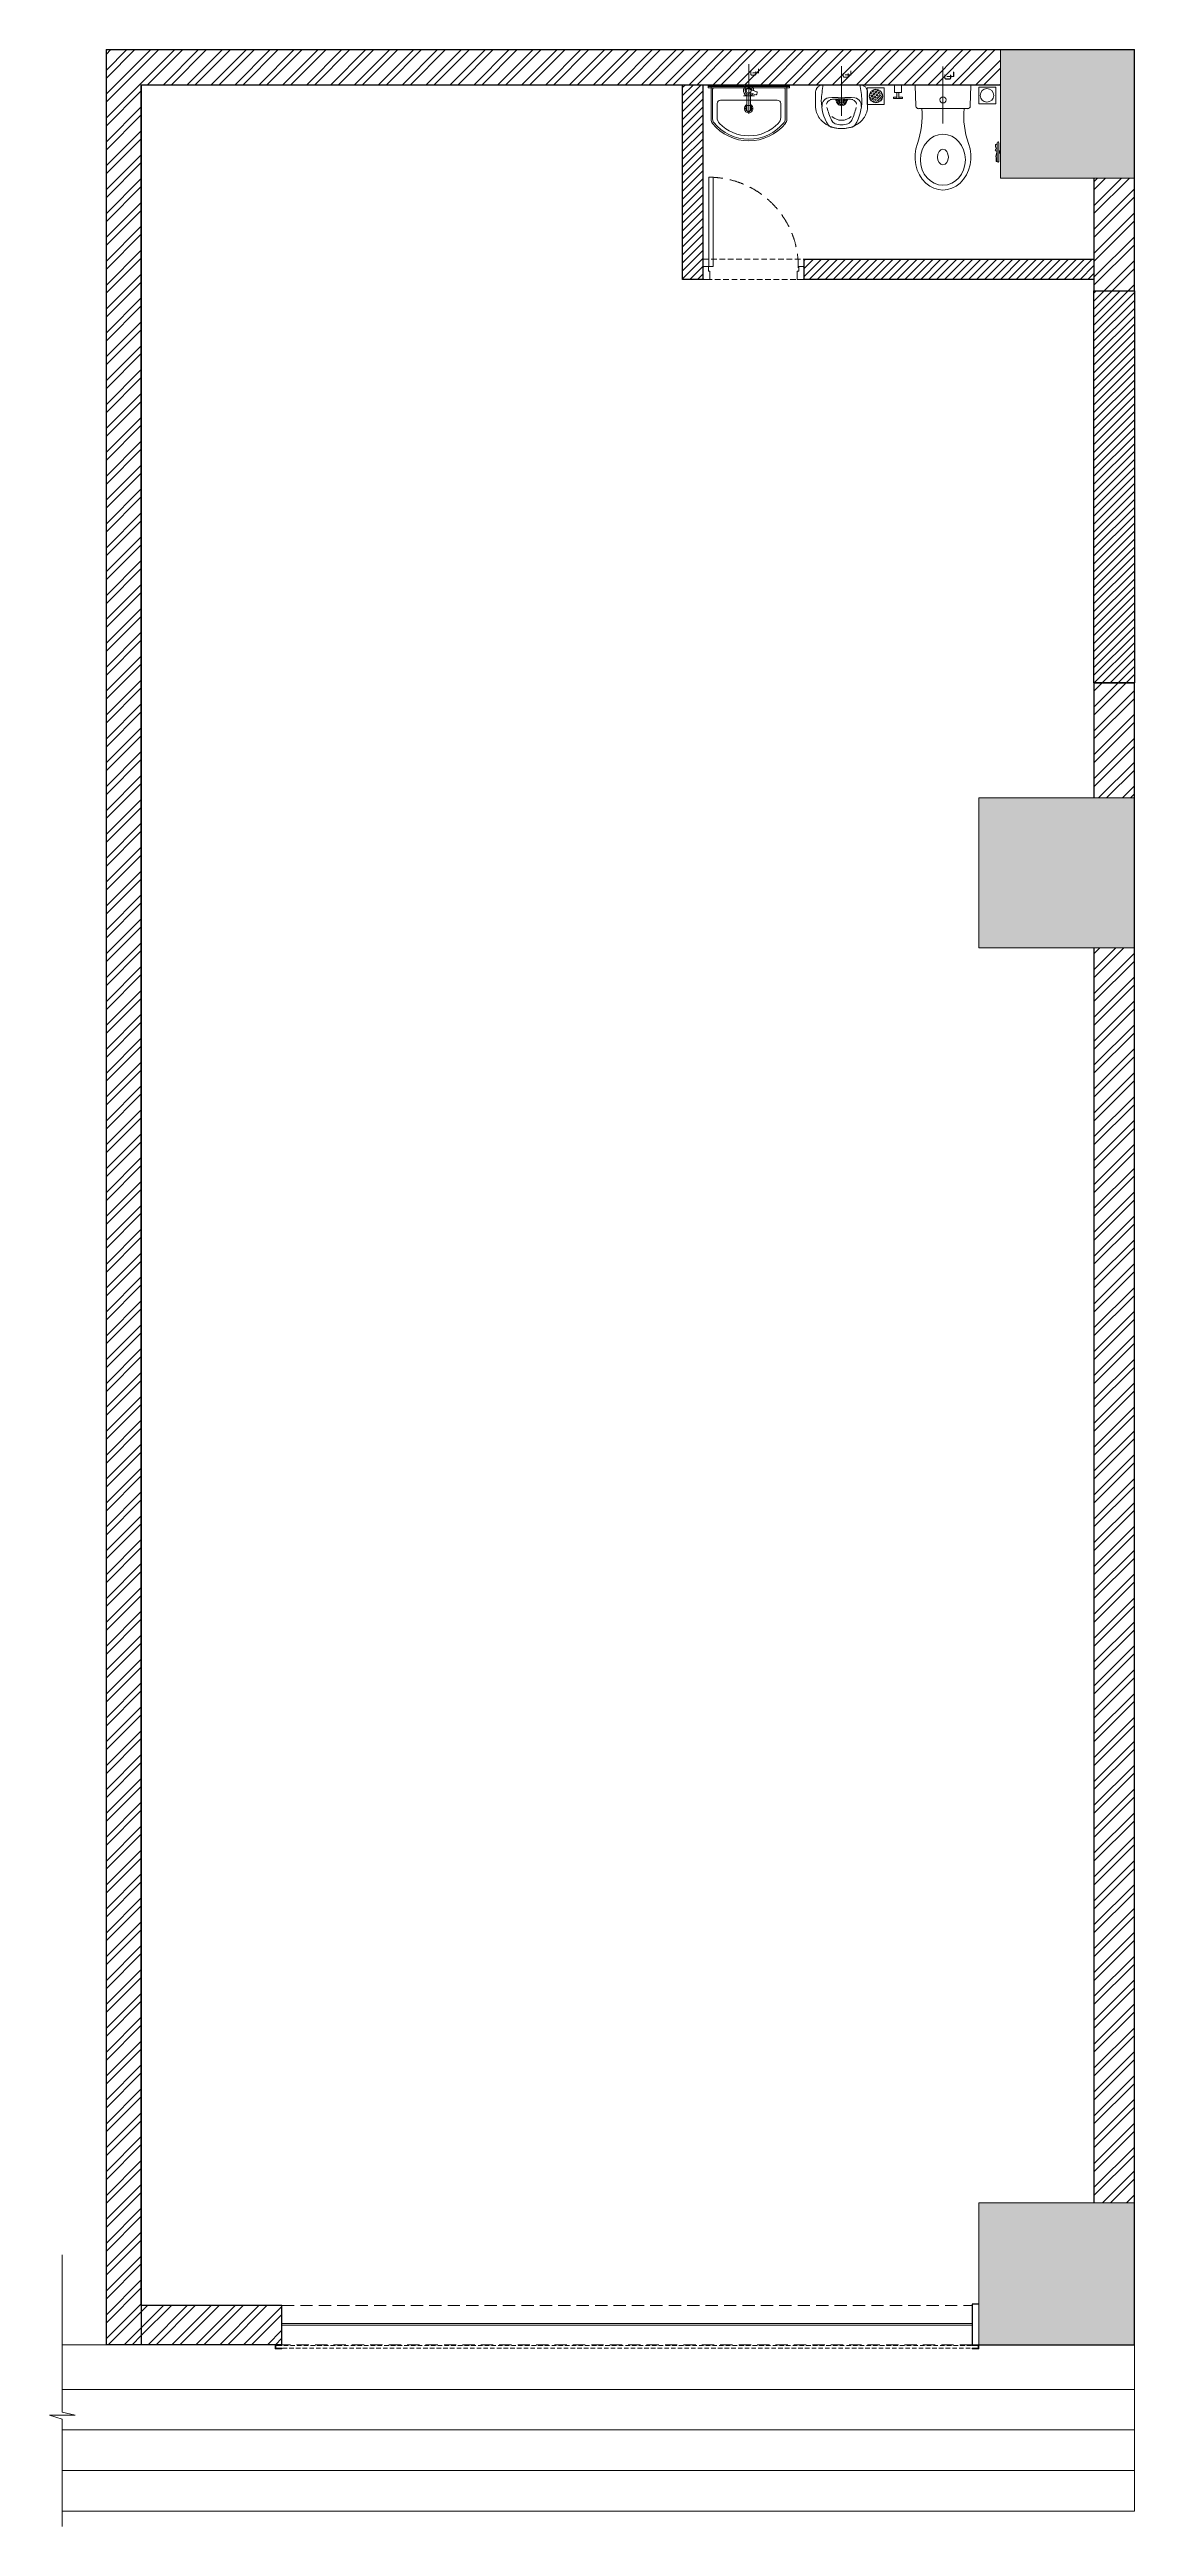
# Model space of a CAD drawing. Header units: feet. Extents: x -7717 to 300, y -11069 to 7249.
import ezdxf

# ---------------------------------------------------------------- set-up
doc = ezdxf.new("R2010")
doc.units = ezdxf.units.FT
doc.header["$LTSCALE"] = 33
doc.header["$MEASUREMENT"] = 0
for name, pattern in [('a_p6_plan_L18$0$HIDDEN', [0.375, 0.25, -0.125]), ('CENTER', [2, 1.25, -0.25, 0.25, -0.25]), ('DOT2', [0.125, 0, -0.125]), ('HIDDEN', [9.525, 6.35, -3.175]), ('HIDDEN2', [4.7625, 3.175, -1.5875]), ('HIDDENX2', [0.75, 0.5, -0.25])]:
    doc.linetypes.add(name, pattern=pattern)
for name, color, linetype, lineweight in [('A-COL', 243, 'Continuous', 9), ('A-Glazing', 4, 'Continuous', 20), ('A-shutter', 8, 'Continuous', 18), ('A-STAIR', 6, 'Continuous', 5), ('beam', 90, 'Continuous', 9), ('centerline-toilets', 2, 'CENTER', 13), ('column hatch', 5, 'Continuous', 0), ('Door', 2, 'Continuous', 13), ('ele', 252, 'Continuous', 13), ('Fhitting', 152, 'Continuous', 30), ('LENS-CURTAIN', 5, 'a_p6_plan_L18$0$HIDDEN', 9), ('LENS-DOOR', 34, 'Continuous', 20), ('LN-HATCH', 251, 'Continuous', 0), ('Mirror', 150, 'Continuous', 20), ('Panelling', 65, 'Continuous', 18), ('PARTITION', 22, 'Continuous', 30), ('rolling shutter', 1, 'Continuous', 5), ('Toilet', 5, 'Continuous', 9)]:
    doc.layers.add(name, color=color, linetype=linetype, lineweight=lineweight)
doc.layers.add('A-WALL', color=1, linetype='Continuous')
doc.styles.get("Standard").update_dxf_attribs({"font": 'GILC____.TTF'})
pattern_1 = [(225, (-5671128.17, 5283395.96), (88.2999593, -88.2999593), []), (225, (-5671187.04, 5283395.96), (88.2999593, -88.2999593), [])]

# ---------------------------------------------------------------- blocks, each defined once
blk = doc.blocks.new('*U9')
at = {"layer": 'A-shutter', "color": 5, "ltscale": 10}
for points in [[(41038450, -1561539), (41038450, -1561544), (41038405, -1561544), (41038405, -1561564), (41038450, -1561564), (41038450, -1561569), (41038400, -1561569), (41038400, -1561539)], [(41043550, -1561539), (41043550, -1561544), (41043595, -1561544), (41043595, -1561564), (41043550, -1561564), (41043550, -1561569), (41043600, -1561569), (41043600, -1561539)]]:
    blk.add_lwpolyline(points, close=True, dxfattribs=at)
at = {"layer": 'A-shutter', "color": 5, "linetype": 'HIDDENX2', "ltscale": 2}
blk.add_lwpolyline([(41038405, -1561544), (41038405, -1561564), (41043595, -1561564), (41043595, -1561544)], close=True, dxfattribs=at)
blk = doc.blocks.new('*U8')
at = {"layer": 'LENS-DOOR'}
for p, q in [((547492, 1778574), (547492, 1779235)), ((547523, 1779235), (547492, 1779235)), ((547523, 1779235), (547523, 1778574)), ((547447, 1778569), (547452, 1778569)), ((547447, 1778484), (547447, 1778569)), ((547452, 1778574), (547489, 1778574)), ((547452, 1778569), (547452, 1778574)), ((547489, 1778540), (547489, 1778574)), ((547489, 1778540), (547499, 1778540)), ((547523, 1778574), (547492, 1778574)), ((547499, 1778479), (547499, 1778540)), ((548145, 1778479), (548145, 1778540)), ((548156, 1778540), (548145, 1778540)), ((548192, 1778574), (548156, 1778574)), ((548156, 1778540), (548156, 1778574)), ((548192, 1778569), (548192, 1778574)), ((548197, 1778569), (548192, 1778569)), ((548197, 1778484), (548197, 1778569)), ((547447, 1778484), (547452, 1778484)), ((547452, 1778479), (547452, 1778484)), ((547452, 1778479), (547499, 1778479)), ((548192, 1778479), (548145, 1778479)), ((548192, 1778479), (548192, 1778484)), ((548197, 1778484), (548192, 1778484))]:
    blk.add_line(p, q, dxfattribs=at)
at = {"layer": 'LENS-DOOR', "color": 7, "linetype": 'HIDDEN2', "extrusion": (0, 0, -1)}
blk.add_ellipse((547492, 1778574), major_axis=(661, 0), ratio=1, start_param=-1.570791, end_param=0.051209, dxfattribs=at)
blk = doc.blocks.new('Wash Basin')
at = {"layer": 'PARTITION', "lineweight": 9}
h = blk.add_hatch(dxfattribs=at)
h.set_pattern_fill('ANSI38', color=256, scale=70, angle=990, style=0, double=1)
h.set_pattern_definition([(315, (-64.7135, -33.325), (6.18718, 6.18718), []), (45, (-64.7135, -33.325), (6.18718, 18.56155), [21.875, -13.125])])
h.paths.add_polyline_path([(300, -22), (-300, -22), (-300, -34), (300, -34)])
at = {"layer": 'centerline-toilets', "linetype": 'HIDDEN', "ltscale": 10}
blk.add_line((0, -238), (0, 130), dxfattribs=at)
at = {"layer": 'Mirror', "ltscale": 0.5}
blk.add_lwpolyline([(-300, -34), (-300, -46), (300, -46), (300, -34)], close=True, dxfattribs=at)
at = {"layer": 'Panelling', "lineweight": 9}
blk.add_lwpolyline([(-300, -22), (-300, -34), (300, -34), (300, -22)], close=True, dxfattribs=at)
at = {"layer": 'Toilet', "ltscale": 100}
for p, q in [((-280, -32), (-280, -278)), ((-270, -22), (270, -22)), ((-268, -55), (-268, -278)), ((-258, -45), (258, -45)), ((-15, -89), (-15, -208)), ((11, -208), (11, -89)), ((268, -55), (268, -278)), ((280, -32), (280, -278))]:
    blk.add_line(p, q, dxfattribs=at)
blk.add_lwpolyline([(-235, -264, 0.191896), (-217, -309, 0.420236), (217, -309, 0.191896), (235, -264), (235, -161, 0.414214), (210, -136), (-210, -136, 0.414214), (-235, -161)], format="xyb", close=True, dxfattribs=at)
blk.add_lwpolyline([(41, -103), (-41, -103)], dxfattribs=at)
blk.add_lwpolyline([(23, -62), (58, -74, -0.414214), (61, -81), (58, -93, -0.414214), (50, -96), (16, -85)], format="xyb", dxfattribs=at)
for centre, radius in [((-2, -197), 22.5), ((-2, -67), 17.5)]:
    blk.add_circle(centre, radius, dxfattribs=at)
for centre, radius, start, end in [((-270, -32), 10, 90, 180), ((-258, -55), 10, 90, 180), ((-2, -197), 32.1, 113.0898, 66.246), ((-2, -197), 20.5, 128.0403, 237.2899), ((-2, -197), 20.5, 304.4733, 50.7332), ((258, -55), 10, 0, 90), ((270, -32), 10, 0, 90), ((-230, -278), 50, 180, 218.4461), ((0, -89), 348, 219.2826, 320.7174), ((-230, -278), 38, 180, 218.4461), ((0, -89), 336, 219.313, 320.687), ((230, -278), 38, 321.5539, 0), ((230, -278), 50, 321.5539, 0)]:
    blk.add_arc(centre, radius, start, end, dxfattribs=at)
for centre, major_axis, start_param, end_param in [((-2, -67), (0, 38.3), 4.720493, 9.081982), ((-2, -67), (-0.2, -25.6), 1.769108, 7.074098), ((-2, -67), (0, 38.3), 3.484555, 4.083576), ((-2, -208), (-9.04, 9.04), 0.785398, 3.926991)]:
    blk.add_ellipse(centre, major_axis=major_axis, ratio=1, start_param=start_param, end_param=end_param, dxfattribs=at)
at = {"layer": 'centerline-toilets', "linetype": 'DOT2', "insert": (33, 62), "char_height": 75, "width": 495.83, "attachment_point": 5, "rotation": 90}
blk.add_mtext('{\\fISOCPEUR|b0|i0|c0|p34;℄}', dxfattribs=at)
blk = doc.blocks.new('DLF-RSP-AR-CD-DWG-4DT-3113$0$X-TYPICAL TOILET UPPER FLOORS - 02$0$urinals')
at = {"layer": 'Toilet'}
for p, q in [((0, -16), (0, 8)), ((-46, -115), (46, -115)), ((0, -105), (0, -161))]:
    blk.add_line(p, q, dxfattribs=at)
blk.add_lwpolyline([(135, 0), (-135, 0, 0.036949), (-150, -116, 0.138094), (-100, -297, 0.221721), (-52, -318, 0.062656), (0, -325, 0.062656), (52, -318, 0.221721), (100, -297, 0.138094), (150, -116, 0.036949)], format="xyb", close=True, dxfattribs=at)
for centre, radius, start, end in [((-91, -153), 53.8, 148.4868, 188.6401), ((-94, -145), 47.1, 93.3708, 154.4824), ((-71, -150), 40.2, 106.7016, 169.725), ((414, -38), 538, 193.994, 204.5632), ((3, -1238), 1145, 90.1625, 95.0265), ((-51, -225), 119, 89.5454, 105.8857), ((0, -996), 891, 89.9918, 93.182), ((0, -115), 40, 167.428, 12.572), ((0, -115), 33, 164.1814, 15.8186), ((0, -115), 32, 163.6049, 16.3951), ((0, -115), 22.6, 155.6653, 24.3347), ((0, -115), 14.7, 139.9109, 40.0891), ((-3, -1238), 1145, 84.9735, 89.8375), ((0, -996), 891, 86.818, 90.0082), ((51, -225), 119, 74.1143, 90.4546), ((-414, -38), 538, 335.4368, 346.006), ((71, -150), 40.2, 10.275, 73.2984), ((94, -145), 47.1, 25.5176, 86.6292), ((91, -153), 53.8, 351.3599, 31.5132), ((-30, -241), 50, 204.5632, 250.4606), ((-2, -165), 97.6, 225, 270.9552), ((-2, -161), 135, 250.4606, 270.6492), ((2, -165), 97.6, 269.0448, 315), ((2, -161), 135, 269.3508, 289.5394), ((30, -241), 50, 289.5394, 335.4368)]:
    blk.add_arc(centre, radius, start, end, dxfattribs=at)
blk.add_open_spline([(135, 0), (105, 0), (76, 0), (-13, 0), (-73, 0), (-133, 0), (-133, 0), (-134, 0), (-134, 0), (-135, 0), (-135, 0), (-135, 0), (-135, 0), (-135, 0), (-135, 0), (-135, 0), (-135, 0), (-135, 0), (-135, 0), (-135, 0), (-135, 0), (-135, 0), (-135, 0), (-136, 0), (-136, 0), (-136, 0), (-137, 0), (-138, 0), (-138, 0), (-141, 0), (-142, 0), (-146, -1), (-149, -2), (-155, -3), (-158, -5), (-163, -7), (-166, -9), (-171, -13), (-173, -15), (-178, -19), (-180, -22), (-184, -27), (-185, -29), (-188, -35), (-189, -38), (-191, -43), (-191, -46), (-192, -50), (-192, -51), (-192, -52), (-192, -54), (-193, -56), (-193, -56), (-193, -57), (-193, -57), (-193, -57), (-193, -57), (-193, -57), (-193, -57), (-193, -57), (-193, -57), (-193, -58), (-193, -58), (-193, -58), (-193, -58), (-193, -58), (-193, -58), (-193, -58), (-193, -59), (-193, -59), (-193, -60), (-193, -61), (-193, -62), (-193, -65), (-193, -66), (-193, -72), (-193, -75), (-193, -86), (-193, -93), (-193, -114), (-193, -128), (-193, -146), (-193, -145), (-193, -149), (-193, -150), (-193, -154), (-193, -156), (-193, -159), (-193, -159), (-193, -159), (-193, -159), (-193, -160), (-193, -160), (-193, -160), (-193, -160), (-193, -160), (-193, -160), (-193, -160), (-193, -160), (-193, -160), (-193, -160), (-193, -160), (-193, -161), (-193, -161), (-193, -161), (-193, -162), (-193, -162), (-192, -164), (-192, -165), (-192, -168), (-192, -170), (-192, -176), (-191, -180), (-189, -191), (-188, -198), (-183, -212), (-180, -219), (-173, -233), (-169, -240), (-159, -253), (-154, -259), (-142, -271), (-136, -277), (-123, -287), (-115, -292), (-101, -301), (-93, -305), (-77, -311), (-69, -314), (-53, -319), (-44, -321), (-28, -323), (-20, -324), (-9, -325), (-7, -325), (-3, -325), (-1, -325), (2, -325), (4, -325), (8, -325), (11, -325), (21, -324), (27, -323), (42, -321), (50, -319), (67, -315), (75, -312), (92, -305), (100, -301), (115, -292), (123, -288), (136, -277), (143, -271), (155, -259), (160, -252), (170, -238), (174, -231), (181, -217), (184, -210), (188, -195), (190, -188), (191, -179), (191, -178), (192, -174), (192, -171), (192, -168), (192, -167), (192, -164), (192, -162), (192, -160), (192, -160), (192, -160), (192, -160), (192, -160), (192, -159), (192, -159), (192, -159), (192, -158), (192, -157), (192, -156), (192, -155), (192, -152), (192, -150), (192, -143), (192, -144), (192, -132), (192, -124), (192, -99), (192, -82), (192, -65), (192, -64), (192, -62), (192, -60), (192, -58), (192, -58), (192, -57), (192, -57), (192, -57), (192, -57), (192, -57), (192, -57), (192, -57), (192, -57), (192, -57), (192, -57), (192, -56), (192, -56), (192, -55), (192, -55), (192, -53), (192, -52), (192, -48), (191, -46), (190, -40), (189, -37), (186, -31), (184, -28), (180, -22), (178, -19), (173, -14), (170, -12), (164, -8), (161, -6), (155, -3), (151, -2), (145, -1), (142, 0), (137, 0), (136, 0), (135, 0)], degree=3, knots=[0, 0, 0, 0, 0.329607, 0.329607, 0.988822, 0.988822, 0.996691, 0.996691, 0.998638, 0.998638, 0.99992, 0.99992, 1.000227, 1.000227, 1.000534, 1.000534, 1.001148, 1.001148, 1.002375, 1.002375, 1.00483, 1.00483, 1.009739, 1.009739, 1.019558, 1.019558, 1.039196, 1.039196, 1.078472, 1.078472, 1.157024, 1.157024, 1.314128, 1.314128, 1.471232, 1.471232, 1.628335, 1.628335, 1.785439, 1.785439, 1.942543, 1.942543, 2.099647, 2.099647, 2.256751, 2.256751, 2.413855, 2.413855, 2.450944, 2.450944, 2.525122, 2.525122, 2.556641, 2.556641, 2.563699, 2.563699, 2.567479, 2.567479, 2.57001, 2.57001, 2.570783, 2.570783, 2.572328, 2.572328, 2.573873, 2.573873, 2.576964, 2.576964, 2.583145, 2.583145, 2.595507, 2.595507, 2.620232, 2.620232, 2.669681, 2.669681, 2.76858, 2.76858, 2.966376, 2.966376, 3.36197, 3.36197, 3.45996, 3.45996, 3.491387, 3.491387, 3.554241, 3.554241, 3.562213, 3.562213, 3.566829, 3.566829, 3.570018, 3.570018, 3.570684, 3.570684, 3.571294, 3.571294, 3.571904, 3.571904, 3.573124, 3.573124, 3.575564, 3.575564, 3.580444, 3.580444, 3.590203, 3.590203, 3.609723, 3.609723, 3.648762, 3.648762, 3.72684, 3.72684, 3.861362, 3.861362, 3.995884, 3.995884, 4.130406, 4.130406, 4.264928, 4.264928, 4.39945, 4.39945, 4.533972, 4.533972, 4.668494, 4.668494, 4.803016, 4.803016, 4.937539, 4.937539, 5.072061, 5.072061, 5.118026, 5.118026, 5.144558, 5.144558, 5.17109, 5.17109, 5.224154, 5.224154, 5.330281, 5.330281, 5.468863, 5.468863, 5.607445, 5.607445, 5.746027, 5.746027, 5.884609, 5.884609, 6.023191, 6.023191, 6.161773, 6.161773, 6.300355, 6.300355, 6.438937, 6.438937, 6.577519, 6.577519, 6.602876, 6.602876, 6.653589, 6.653589, 6.673028, 6.673028, 6.711906, 6.711906, 6.713712, 6.713712, 6.715518, 6.715518, 6.719129, 6.719129, 6.726351, 6.726351, 6.740796, 6.740796, 6.769686, 6.769686, 6.827466, 6.827466, 6.943027, 6.943027, 7.174147, 7.174147, 7.636387, 7.636387, 7.659394, 7.659394, 7.705407, 7.705407, 7.71212, 7.71212, 7.713128, 7.713128, 7.714137, 7.714137, 7.716153, 7.716153, 7.720185, 7.720185, 7.728249, 7.728249, 7.744378, 7.744378, 7.776636, 7.776636, 7.841152, 7.841152, 7.970184, 7.970184, 8.14844, 8.14844, 8.326696, 8.326696, 8.504953, 8.504953, 8.683209, 8.683209, 8.861465, 8.861465, 9.039722, 9.039722, 9.217978, 9.217978, 9.283185, 9.283185, 9.283185, 9.283185], dxfattribs=at)
blk = doc.blocks.new('jALI')
at = {"layer": 'Toilet', "ltscale": 5}
h = blk.add_hatch(dxfattribs=at)
h.set_pattern_fill('HEX', color=256, scale=50, angle=135, double=1)
h.set_pattern_definition([(135, (-344825.863, 460708.187), (-7.65465545, -7.65465545), [6.25, -12.5]), (255, (-344825.863, 460708.187), (10.4564538, -2.80179835), [6.25, -12.5]), (195, (-344830.282, 460712.606), (2.80179835, -10.4564538), [6.25, -12.5])])
edge = h.paths.add_edge_path()
edge.add_arc((-393188, 163648), 50, -90, 270)
blk.add_lwpolyline([(-393250, 163582), (-393126, 163582), (-393126, 163709), (-393250, 163709)], close=True, dxfattribs=at)
blk.add_circle((-393188, 163648), 50, dxfattribs=at)
blk = doc.blocks.new('Urinal')
at = {"layer": 'centerline-toilets', "linetype": 'HIDDEN', "ltscale": 10}
blk.add_line((0, 231), (0, -137), dxfattribs=at)
at = {"layer": 'Fhitting', "lineweight": 0, "ltscale": 0.5, "rotation": 180}
blk.add_blockref('DLF-RSP-AR-CD-DWG-4DT-3113$0$X-TYPICAL TOILET UPPER FLOORS - 02$0$urinals', (0, 0), dxfattribs=at)
at = {"layer": 'Fhitting', "lineweight": 0, "ltscale": 0.5, "xscale": -1, "rotation": 90}
blk.add_blockref('jALI', (163394, -393104), dxfattribs=at)
at = {"layer": 'centerline-toilets', "linetype": 'DOT2', "insert": (-31, -69), "char_height": 75, "width": 495.83, "attachment_point": 5, "rotation": 270}
blk.add_mtext('{\\fISOCPEUR|b0|i0|c0|p34;℄}', dxfattribs=at)
blk = doc.blocks.new('WC')
at = {"layer": 'centerline-toilets', "linetype": 'HIDDEN', "ltscale": 10}
blk.add_line((0, 286), (0, -135), dxfattribs=at)
at = {"layer": 'Toilet'}
for p, q in [((-413, 567), (-413, 429)), ((-401, 567), (-401, 429)), ((-419, 507), (-425, 507)), ((-425, 507), (-425, 489)), ((-419, 489), (-425, 489)), ((-419, 507), (-419, 489)), ((-419, 504), (-413, 504)), ((-419, 492), (-413, 492)), ((-206, 6), (-202, 157)), ((-200, 0), (200, 0)), ((181, 177), (-183, 177)), ((206, 6), (200, 157))]:
    blk.add_line(p, q, dxfattribs=at)
at = {"layer": 'Toilet', "ltscale": 100}
for p, q in [((366, 103), (300, 103)), ((300, 92), (300, 103)), ((326, 92), (300, 92)), ((307, 0), (307, 57)), ((359, 57), (307, 57)), ((326, 103), (326, 57)), ((340, 103), (340, 57)), ((366, 92), (340, 92)), ((359, 57), (359, 0)), ((366, 92), (366, 103)), ((359, 0), (307, 0))]:
    blk.add_line(p, q, dxfattribs=at)
at = {"layer": 'Toilet'}
blk.add_circle((0, 112), 22.9, dxfattribs=at)
for centre, radius, start, end in [((-407, 567), 6, 0, 180), ((-407, 429), 6, 180, 0), ((-776, 231), 622, 354.997, 19.0619), ((776, 226), 623, 160.5196, 184.5617), ((-200, 6), 5.72, 177.9546, 270), ((-182, 158), 19.3, 90.3509, 180.8981), ((180, 158), 19.3, 359.1019, 89.6491), ((200, 6), 5.72, 270, 2.0454)]:
    blk.add_arc(centre, radius, start, end, dxfattribs=at)
at = {"layer": 'Toilet', "extrusion": (0, 0, -1)}
for centre, major_axis, ratio, start_param, end_param in [((0, 534), (0, -245), 0.842028, 7.436326, 11.41323), ((0, 535), (0, -57.2), 0.7, 1.570796326794896, 7.853981633974482)]:
    blk.add_ellipse(centre, major_axis=major_axis, ratio=ratio, start_param=start_param, end_param=end_param, dxfattribs=at)
blk.add_ellipse((0, 555), major_axis=(0, -189), ratio=0.878788, dxfattribs=at)
at = {"layer": 'Toilet'}
blk.add_open_spline([(-401, 441), (-397, 441), (-384, 439), (-389, 459), (-396, 480), (-386, 478), (-386, 491), (-403, 487), (-385, 532), (-396, 547), (-391, 570), (-397, 569), (-401, 568)], degree=3, knots=[0, 0, 0, 0, 9.744972, 33.823887, 47.583551, 49.497915, 60.560502, 63.822284, 93.508019, 135.756925, 141.904352, 150.301906, 150.301906, 150.301906, 150.301906], dxfattribs=at)
at = {"layer": 'Fhitting', "lineweight": 0, "ltscale": 0.5, "rotation": 270}
blk.add_blockref('jALI', (-163973, -393109), dxfattribs=at)
at = {"layer": 'centerline-toilets', "linetype": 'DOT2', "insert": (-36, -57), "char_height": 85.83, "width": 567.4, "attachment_point": 5, "rotation": 270}
blk.add_mtext('{\\fISOCPEUR|b0|i0|c0|p34;℄}', dxfattribs=at)

msp = doc.modelspace()

# ---------------------------------------------------------------- hatches: boundary and pattern name
at = {"layer": 'column hatch'}
h = msp.add_hatch(color=8, dxfattribs=at)
h.dxf.hatch_style = 1
h.paths.add_polyline_path([(-850, -8675), (-850, -9725), (300, -9725), (300, -8675)])
h.paths.add_polyline_path([(-850, 1715), (-850, 605), (300, 605), (300, 1715)])
h.paths.add_polyline_path([(-690, 6299), (-690, 7249), (300, 7249), (300, 6299)])
at = {"layer": 'LN-HATCH'}
h = msp.add_hatch(dxfattribs=at)
h.set_pattern_fill('ANSI32', color=256, scale=333, angle=180)
h.set_pattern_definition(pattern_1)
h.paths.add_polyline_path([(300, -8675), (300, 605), (0, 605), (0, -8675)])
h.paths.add_polyline_path([(300, 1715), (300, 2565), (0, 2565), (0, 1715)])
h.paths.add_polyline_path([(300, 5465), (300, 6299), (0, 6299), (0, 5465)])
h.paths.add_polyline_path([(-690, 6989), (-690, 7249), (-7300, 7249), (-7300, -9725), (-7040, -9725), (-7040, 6989)])
h = msp.add_hatch(dxfattribs=at)
h.set_pattern_fill('ANSI31', color=256, scale=333, angle=180)
h.paths.add_polyline_path([(-2890, 6989), (-2890, 5699), (-2890, 5549), (-3040, 5549), (-3040, 6989)])
h.paths.add_polyline_path([(-2140, 5699), (0, 5699), (0, 5549), (-2140, 5549)])
h = msp.add_hatch(dxfattribs=at)
h.set_pattern_fill('ANSI31', color=256, scale=333, angle=180)
h.set_pattern_definition([(225, (-5671128.175, 5283395.96), (29.43331977, -29.43331977), [])])
h.paths.add_polyline_path([(0, 5465), (300, 5465), (300, 2565), (0, 2565)])
h = msp.add_hatch(dxfattribs=at)
h.set_pattern_fill('ANSI32', color=256, scale=333, angle=180)
h.set_pattern_definition(pattern_1)
h.paths.add_polyline_path([(-6000, -9725), (-6000, -9435), (-7040, -9435), (-7040, -9725)])

# ---------------------------------------------------------------- linework, layer by layer
at = {"layer": 'A-COL'}
for p, q in [((-690, 6989), (-690, 6299)), ((-690, 6299), (0, 6299)), ((0, 1715), (-850, 1715)), ((-850, 1715), (-850, 605)), ((-850, 605), (0, 605)), ((0, -8675), (-850, -8675)), ((-850, -8675), (-850, -9425))]:
    msp.add_line(p, q, dxfattribs=at)
for points in [[(-690, 6299), (-690, 7249), (300, 7249), (300, 6299)], [(-850, 1715), (-850, 605), (300, 605), (300, 1715)], [(-850, -8675), (-850, -9725), (300, -9725), (300, -8675)]]:
    msp.add_lwpolyline(points, close=True, dxfattribs=at)
at = {"layer": 'A-Glazing'}
msp.add_lwpolyline([(-6000, -9568), (-900, -9568), (-900, -9580), (-6000, -9580)], close=True, dxfattribs=at)
at = {"layer": 'A-STAIR', "ltscale": 100}
for p, q in [((-6000, -9725), (-7625, -9725)), ((300, -10955), (300, -9725)), ((-7625, -10055), (300, -10055)), ((-7625, -10355), (300, -10355)), ((-7625, -10655), (300, -10655)), ((-7625, -10955), (300, -10955))]:
    msp.add_line(p, q, dxfattribs=at)
msp.add_lwpolyline([(-7625, -9061), (-7625, -10223), (-7527, -10246), (-7717, -10246), (-7625, -10276), (-7625, -11069)], dxfattribs=at)
at = {"layer": 'A-WALL'}
for p, q in [((-7300, 7249), (-7300, -9725)), ((-7300, 7249), (300, 7249)), ((-7040, 6989), (-690, 6989)), ((-7040, -9435), (-7040, 6989)), ((-7040, 6989), (-7040, -9725)), ((0, 6299), (0, 5465)), ((0, 5465), (50, 5465)), ((0, 5465), (300, 5465)), ((50, 2565), (0, 2565)), ((0, 2565), (0, 1715)), ((0, 2565), (300, 2565)), ((0, 605), (0, -8675)), ((-6000, -9435), (-7040, -9435)), ((-6000, -9725), (-6000, -9435)), ((-850, -9425), (-900, -9425)), ((-900, -9425), (-900, -9725)), ((-6000, -9725), (-7300, -9725))]:
    msp.add_line(p, q, dxfattribs=at)
for points in [[(300, 5465), (300, 7249)], [(-900, -9725), (300, -9725), (300, 2565)]]:
    msp.add_lwpolyline(points, dxfattribs=at)
for points in [[(-2890, 6989), (-2890, 5699), (-2890, 5699), (-2890, 5549), (-3040, 5549), (-3040, 6989)], [(-2140, 5699), (0, 5699), (0, 5549), (-2140, 5549)], [(0, 5465), (300, 5465), (300, 2565), (0, 2565)]]:
    msp.add_lwpolyline(points, close=True, dxfattribs=at)
at = {"layer": 'beam', "linetype": 'a_p6_plan_L18$0$HIDDEN', "lineweight": 5, "ltscale": 11}
msp.add_lwpolyline([(-6000, -9435), (-900, -9435), (-900, -9725), (-6000, -9725)], close=True, dxfattribs=at)
at = {"layer": 'LENS-CURTAIN', "ltscale": 5}
msp.add_lwpolyline([(-2890, 5699), (-2140, 5699), (-2140, 5549), (-2890, 5549)], close=True, dxfattribs=at)

# ---------------------------------------------------------------- block references
at = {"layer": 'Door'}
msp.add_blockref('*U8', (-550337, -1772930), dxfattribs=at)
at = {"layer": 'ele', "color": 0, "lineweight": -2}
msp.add_blockref('Wash Basin', (-2549, 7011), dxfattribs=at)
at = {"layer": 'ele', "color": 0, "lineweight": -2, "rotation": 180}
for name, p in [('Urinal', (-1864, 6989)), ('WC', (-1115, 6989))]:
    msp.add_blockref(name, p, dxfattribs=at)
at = {"layer": 'rolling shutter', "color": 2}
msp.add_blockref('*U9', (-41044450, 1551814), dxfattribs=at)

doc.saveas('drawing.dxf')
